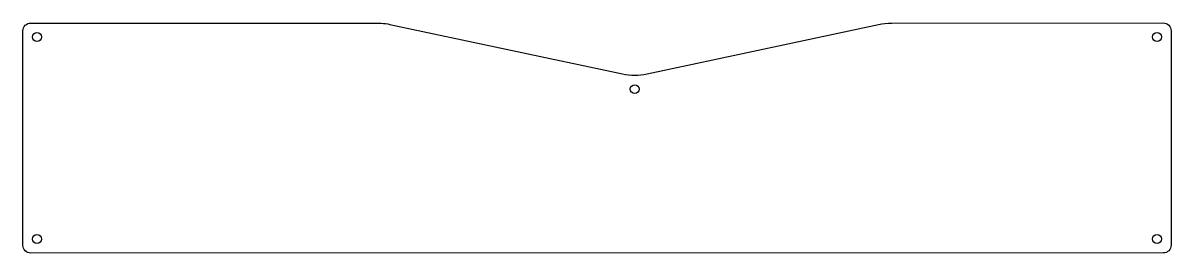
# Model space of a CAD drawing. Header units: millimetres. Extents: x 24 to 474, y 11 to 101.
import ezdxf

# ---------------------------------------------------------------- set-up
doc = ezdxf.new("R2010")
doc.units = ezdxf.units.MM

msp = doc.modelspace()

# ---------------------------------------------------------------- linework, layer by layer
msp.add_lwpolyline([(24.47, 97.57, -0.414214), (27.47, 100.57), (163.29, 100.57, -0.014767), (164.77, 100.53, -0.037047), (168.14, 100.06), (259.25, 80.68, 0.105375), (268.84, 80.68), (359.44, 100.01, -0.052509), (364.65, 100.56), (471.04, 100.6, -0.414307), (474.04, 97.6), (474.04, 13.6, -0.414207), (471.04, 10.6), (27.47, 10.57, -0.414237), (24.47, 13.57)], format="xyb", close=True)
for centre in [(29.95, 95.09), (468.56, 95.13), (264.04, 74.7), (29.95, 16.04), (468.57, 16.08)]:
    msp.add_circle(centre, 1.75)

doc.saveas('drawing.dxf')
